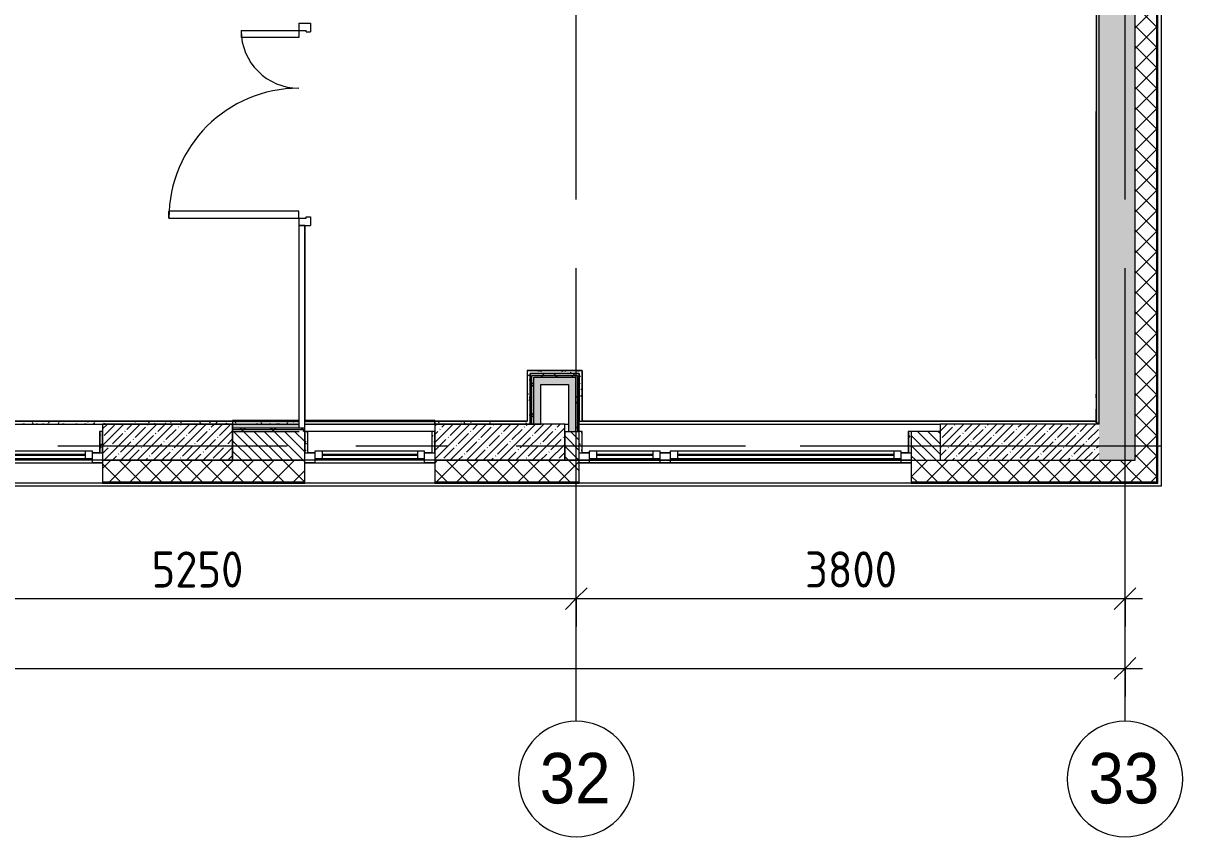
# Model space of a CAD drawing. Header units: millimetres. Extents: x 81459 to 274965, y -8553 to 29000.
# Drawn here: x 117380 to 125410, y -2706 to 2925 of the extents above; entities that cross this region are included whole.
import ezdxf

# ---------------------------------------------------------------- set-up
doc = ezdxf.new("R2010")
doc.units = ezdxf.units.MM
doc.linetypes.add('Осевая', pattern=[3175, 635, -476.25, 1587.5, -476.25])
for name, color, linetype, lineweight in [('A-ANNO-DIMS', 7, 'Continuous', 9), ('A-ANNO-DIMS-100', 7, 'Continuous', 9), ('A-GLAZ', 7, 'Continuous', 9), ('A-GLAZ-1', 7, 'Continuous', 13), ('A-WALL', 7, 'Continuous', 9), ('I-WALL', 7, 'Continuous', 9), ('S-COLS', 7, 'Continuous', 9), ('Оси', 7, 'Continuous', 9), ('Оси-1', 7, 'Continuous', 20), ('Оси-2', 7, 'Осевая', 9)]:
    doc.layers.add(name, color=color, linetype=linetype, lineweight=lineweight)
for name, color, linetype, lineweight, true_color in [('A-DOOR-1', 1, 'Continuous', 9, 0xff0000), ('A-DOOR-2', 1, 'Continuous', 13, 0xff0000), ('A-DOOR-FRAM-1', 1, 'Continuous', 13, 0xff0000), ('A-WALL-1', 7, 'Continuous', 9, 0x3c3c3c), ('A-WALL-FNSH-1', 7, 'Continuous', 9, 0x3c3c3c)]:
    doc.layers.add(name, color=color, linetype=linetype, lineweight=lineweight, true_color=true_color)
doc.styles.add('Arial', font='arial.ttf', dxfattribs={"width": 0.9, "height": 350})
doc.styles.add('ISOCPEUR', font='isocpeur.ttf', dxfattribs={"width": 0.9, "height": 250})
doc.dimstyles.new('ISO-2_5_0_9К_БОЛЬШОЙ', dxfattribs={"dimscale": 304.8, "dimtxt": 248.995294, "dimasz": 0.492126, "dimexe": 0.393701, "dimexo": 0.984252, "dimgap": 0, "dimtad": 1, "dimdec": 0, "dimrnd": 10, "dimzin": 0, "dimdsep": 46, "dimtxsty": 'ISOCPEUR', "dimblk1": 'OBLIQUE', "dimblk2": 'OBLIQUE', "dimsah": 1, "dimcen": 0.09, "dimdle": 0.393701, "dimazin": 0, "dimtfac": 1, "dimtdec": 4, "dimtix": 1, "dimtmove": 0, "dimatfit": 3, "dimfxl": 1, "dimtvp": 1, "dimtolj": 1, "dimtzin": 0, "dimarcsym": 2})
pattern_1 = [(45, (0, 0), (-70.71068, 70.71068), []), (135, (0, 0), (-70.71068, -70.71068), [])]
pattern_2 = [(45, (0, 0), (-57.024626, 57.024626), []), (45, (57.025, 0), (-57.024626, 57.024626), [100.806, -20.161, 3.353, -16.808])]
pattern_3 = [(0, (0, 0), (121.92, 30.48), [10.058, -81.382, 10.058, -81.382, -487.68]), (0, (0, 0), (121.92, 30.48), [-182.88, 10.058, -172.822, 10.058, -81.382, -213.36]), (0, (0, 0), (121.92, 30.48), [-457.2, 10.058, -50.902, 10.058, -142.342]), (120, (45.72, 15.24), (-87.356454, 90.345817), [10.058, -81.382, 10.058, -81.382, -487.68]), (120, (45.72, 15.24), (-87.356454, 90.345817), [-182.88, 10.058, -172.822, 10.058, -81.382, -213.36]), (120, (45.72, 15.24), (-87.356454, 90.345817), [-457.2, 10.058, -50.902, 10.058, -142.342]), (240, (60.96, 76.2), (-34.563546, -120.825817), [10.058, -81.382, 10.058, -81.382, -487.68]), (240, (60.96, 76.2), (-34.563546, -120.825817), [-182.88, 10.058, -172.822, 10.058, -81.382, -213.36]), (240, (60.96, 76.2), (-34.563546, -120.825817), [-457.2, 10.058, -50.902, 10.058, -142.342])]
pattern_4 = [(45, (0, 0), (-106.06602, 106.06602), []), (135, (0, 0), (-106.06602, -106.06602), [])]

# ---------------------------------------------------------------- blocks, each defined once
blk = doc.blocks.new('120_Окно_СКБ_1Ст - 120_Окно_СКБ_1Ст 900х2500_h_ с форточкой-22876038-План заполнения и маркировки дверных проемов 1 этажа в осях 23_1-33')
at = {"layer": 'A-GLAZ'}
for p, q in [((450, -57), (-450, -57)), ((-430, -127), (-380, -127)), ((-330, -107), (330, -107)), ((330, -117), (-330, -117)), ((380, -127), (430, -127))]:
    blk.add_line(p, q, dxfattribs=at)
at = {"layer": 'A-GLAZ-1'}
for p, q in [((-450, -127), (-450, -57)), ((-450, -57), (-380, -57)), ((-380, -57), (-380, -127)), ((380, -127), (380, -57)), ((380, -57), (450, -57)), ((450, -57), (450, -127)), ((-380, -127), (-450, -127)), ((380, -87), (-380, -87)), ((-380, -87), (-380, -137)), ((-380, -137), (380, -137)), ((-330, -137), (-330, -87)), ((330, -137), (330, -87)), ((380, -137), (380, -87)), ((450, -127), (380, -127))]:
    blk.add_line(p, q, dxfattribs=at)
blk = doc.blocks.new('120_Окно_СКБ_2Ст_Фрамуга сверху - 120_Окно_СКБ_2Ст_2300х2500_h_ ДОО-V1-План заполнения и маркировки дверных проемов 1 этажа в осях 23_1-33')
at = {"layer": 'A-GLAZ'}
for p, q in [((1150, -57), (-1150, -57)), ((-1080, -57), (1080, -57)), ((-1130, -127), (-1080, -127)), ((-1030, -107), (470, -107)), ((470, -117), (-1030, -117)), ((520, -127), (589.6, -127)), ((520, -127), (589.6, -127)), ((640, -107), (1030, -107)), ((1030, -117), (640, -117)), ((1080, -127), (1130, -127))]:
    blk.add_line(p, q, dxfattribs=at)
at = {"layer": 'A-GLAZ-1'}
for p, q in [((-1150, -127), (-1150, -57)), ((-1150, -57), (-1080, -57)), ((-1080, -57), (-1080, -127)), ((520, -127), (520, -57)), ((520, -57), (590, -57)), ((590, -57), (590, -127)), ((1080, -127), (1080, -57)), ((1080, -57), (1150, -57)), ((1150, -57), (1150, -127)), ((-1080, -127), (-1150, -127)), ((520, -87), (-1080, -87)), ((-1080, -87), (-1080, -137)), ((-1080, -137), (520, -137)), ((-1030, -137), (-1030, -87)), ((470, -137), (470, -87)), ((520, -137), (520, -87)), ((590, -127), (520, -127)), ((1080, -87), (590, -87)), ((590, -87), (590, -137)), ((590, -137), (1080, -137)), ((640, -137), (640, -87)), ((1030, -137), (1030, -87)), ((1080, -137), (1080, -87)), ((1150, -127), (1080, -127))]:
    blk.add_line(p, q, dxfattribs=at)
blk = doc.blocks.new('120_Окно_СКБ_1Ст - 120_Окно_СКБ_1Ст 900х2500_h_ с форточкой-V2-План заполнения и маркировки дверных проемов 1 этажа в осях 23_1-33')
at = {"layer": 'A-GLAZ'}
for p, q in [((450, -57), (-450, -57)), ((-430, -127), (-380, -127)), ((-330, -107), (330, -107)), ((330, -117), (-330, -117)), ((380, -127), (430, -127))]:
    blk.add_line(p, q, dxfattribs=at)
at = {"layer": 'A-GLAZ-1'}
for p, q in [((-450, -127), (-450, -57)), ((-450, -57), (-380, -57)), ((-380, -57), (-380, -127)), ((380, -127), (380, -57)), ((380, -57), (450, -57)), ((450, -57), (450, -127)), ((-380, -127), (-450, -127)), ((380, -87), (-380, -87)), ((-380, -87), (-380, -137)), ((-380, -137), (380, -137)), ((-330, -137), (-330, -87)), ((330, -137), (330, -87)), ((380, -137), (380, -87)), ((450, -127), (380, -127))]:
    blk.add_line(p, q, dxfattribs=at)
blk = doc.blocks.new('110_Дверь_СКБ_2Ст - Д-5_п__в составе перегородки _не входит в спец__-32680960-План заполнения и маркировки дверных проемов 1 этажа в осях 23_1-33')
at = {"layer": 'A-DOOR-1'}
for centre, radius, start, end in [((-637.5, 0.5), 900, 0, 90), ((662.5, 0.5), 400, 90, 180)]:
    blk.add_arc(centre, radius, start, end, dxfattribs=at)
at = {"layer": 'A-DOOR-2'}
for p, q in [((-637.5, 900.5), (-587.5, 900.5)), ((-637.5, 900.5), (-637.5, 0.5)), ((-587.5, 0.5), (-587.5, 900.5)), ((662.5, 400.5), (612.5, 400.5)), ((612.5, 0.5), (612.5, 400.5)), ((662.5, 400.5), (662.5, 0.5)), ((-637.5, 0.5), (-587.5, 0.5)), ((662.5, 0.5), (612.5, 0.5))]:
    blk.add_line(p, q, dxfattribs=at)
at = {"layer": 'A-DOOR-FRAM-1'}
for p, q in [((-637.5, 0.5), (-687.5, 0.5)), ((-687.5, 0.5), (-687.5, -79.5)), ((-637.5, 0.5), (-637.5, -49.5)), ((712.5, 0.5), (662.5, 0.5)), ((662.5, 0.5), (662.5, -49.5)), ((712.5, 0.5), (712.5, -79.5)), ((-627.5, -79.5), (-687.5, -79.5)), ((-637.5, -49.5), (-627.5, -49.5)), ((-627.5, -49.5), (-627.5, -79.5)), ((652.5, -49.5), (662.5, -49.5)), ((652.5, -49.5), (652.5, -79.5)), ((712.5, -79.5), (652.5, -79.5))]:
    blk.add_line(p, q, dxfattribs=at)
blk = doc.blocks.new('Ось сетки - D8-29747960-План заполнения и маркировки дверных проемов 1 этажа в осях 23_1-33')
at = {"layer": 'Оси-1'}
for start, end in [(360, 180), (180, 360)]:
    blk.add_arc((0, 0), 4, start, end, dxfattribs=at)
blk = doc.blocks.new('DIMBLOCK11-План заполнения и маркировки дверных проемов 1 этажа в осях 23_1-33')
at = {"layer": 'A-ANNO-DIMS-100'}
for p, q in [((115960, -1251.6), (115960, -937.7)), ((121210, -1251.6), (121210, -937.7)), ((115960, -1057.7), (121210, -1057.7)), ((115960, -1057.7), (115960, -1251.6)), ((121210, -1057.7), (121210, -1251.6))]:
    blk.add_line(p, q, dxfattribs=at)
at = {"layer": 'A-ANNO-DIMS-100', "lineweight": 20}
for p, q in [((115960, -1057.7), (116035, -982.7)), ((121210, -1057.7), (121285, -982.7)), ((115960, -1057.7), (115885, -1132.7)), ((121210, -1057.7), (121135, -1132.7))]:
    blk.add_line(p, q, dxfattribs=at)
at = {"layer": 'A-ANNO-DIMS-100', "color": 0, "insert": (118269, -731), "char_height": 250, "width": 758.478, "attachment_point": 1, "line_spacing_factor": 1.149209, "style": 'ISOCPEUR'}
blk.add_mtext('5250', dxfattribs=at)
blk = doc.blocks.new('_Oblique')
at = {"color": 0, "linetype": 'ByBlock', "lineweight": -2}
blk.add_line((-0.5, -0.5), (0.5, 0.5), dxfattribs=at)
blk = doc.blocks.new('DIMBLOCK12-План заполнения и маркировки дверных проемов 1 этажа в осях 23_1-33')
at = {"layer": 'A-ANNO-DIMS-100'}
for p, q in [((121210, -1251.6), (121210, -937.7)), ((125010, -1251.6), (125010, -937.7)), ((121210, -1057.7), (125130, -1057.7)), ((121210, -1057.7), (121210, -1251.6)), ((125010, -1057.7), (125010, -1251.6))]:
    blk.add_line(p, q, dxfattribs=at)
at = {"layer": 'A-ANNO-DIMS-100', "lineweight": 20}
for p, q in [((121210, -1057.7), (121285, -982.7)), ((125010, -1057.7), (125085, -982.7)), ((121210, -1057.7), (121135, -1132.7)), ((125010, -1057.7), (124935, -1132.7))]:
    blk.add_line(p, q, dxfattribs=at)
at = {"layer": 'A-ANNO-DIMS-100', "color": 0, "insert": (122794, -731), "char_height": 250, "width": 758.478, "attachment_point": 1, "line_spacing_factor": 1.149209, "style": 'ISOCPEUR'}
blk.add_mtext('3800', dxfattribs=at)
blk = doc.blocks.new('DIMBLOCK26-План заполнения и маркировки дверных проемов 1 этажа в осях 23_1-33')
at = {"layer": 'A-ANNO-DIMS-100'}
for p, q in [((84560, -1734.5), (84560, -1420.6)), ((125010, -1734.5), (125010, -1420.6)), ((84440, -1540.6), (125130, -1540.6)), ((84560, -1540.6), (84560, -1734.5)), ((125010, -1540.6), (125010, -1734.5))]:
    blk.add_line(p, q, dxfattribs=at)
at = {"layer": 'A-ANNO-DIMS-100', "lineweight": 20}
for p, q in [((84560, -1540.6), (84635, -1465.6)), ((125010, -1540.6), (125085, -1465.6)), ((84560, -1540.6), (84485, -1615.6)), ((125010, -1540.6), (124935, -1615.6))]:
    blk.add_line(p, q, dxfattribs=at)
at = {"layer": 'A-ANNO-DIMS-100', "color": 0, "insert": (104366, -1214), "char_height": 250, "width": 1005.558, "attachment_point": 1, "line_spacing_factor": 1.149209, "style": 'ISOCPEUR'}
blk.add_mtext('40450', dxfattribs=at)

msp = doc.modelspace()

# ---------------------------------------------------------------- hatches: boundary and pattern name
at = {"layer": 'A-WALL'}
h = msp.add_hatch(dxfattribs=at)
h.set_pattern_fill('FP_5', color=256, style=0, pattern_type=2)
h.set_pattern_definition(pattern_1)
h.paths.add_polyline_path([(125080, -250), (125230, -250), (125230, 7700), (125080, 7700), (125080, -100)])
h.paths.add_polyline_path([(125230, 8900), (125230, 10820), (125080, 10820), (125080, 8900)])
h.paths.add_polyline_path([(125080, 13120), (125230, 13120), (125230, 13670), (125080, 13670)])
h.paths.add_polyline_path([(125080, 15220), (125230, 15220), (125230, 21550), (125080, 21550), (125080, 17271)])
h = msp.add_hatch(dxfattribs=at)
h.set_pattern_fill('FP_1', color=256, style=0, pattern_type=2)
h.set_pattern_definition([(135, (0, 0), (-35.35534, -35.35534), [])])
h.paths.add_polyline_path([(123730, -100), (123730, 100), (123530, 100), (123530, -100)])
h.paths.add_polyline_path([(121230, -100), (121230, 100), (121130, 100), (121130, -100)])
h.paths.add_polyline_path([(119131.8, -100), (119330, -100), (119330, 100), (118830, 100), (118830, -100)])
h.paths.add_polyline_path([(117030, -100), (117030, 100), (115980, 100), (115980, -100), (116473.3, -100)])
h.paths.add_polyline_path([(113680, -100), (113680, 100), (113430, 100), (113430, -100)])
h.paths.add_polyline_path([(110730, -100), (111630, -100), (111630, 100), (110730, 100)])
h.paths.add_polyline_path([(109670, -100), (109830, -100), (109830, 100), (109480, 100), (109480, -100), (109655, -100)])
h.paths.add_polyline_path([(106230, -100), (106230, 100), (105180, 100), (105180, -100), (105839.1, -100)])
h.paths.add_polyline_path([(102880, -100), (102880, 100), (102630, 100), (102630, -100)])
h.paths.add_polyline_path([(101730, -100), (101730, 100), (100830, 100), (100830, -100)])
h.paths.add_polyline_path([(98105, -100), (98105, 100), (97105, 100), (97105, -100), (97863.5, -100)])
h.paths.add_polyline_path([(94530, -100), (94780, -100), (94780, 100), (94530, 100), (94530, 56.5)])
h.paths.add_polyline_path([(92546.4, -100), (92730, -100), (92730, 100), (91930, 100), (91930, -100)])
h = msp.add_hatch(dxfattribs=at)
h.set_pattern_fill('FP_5', color=256, style=0, pattern_type=2)
h.set_pattern_definition(pattern_1)
h.paths.add_polyline_path([(125080, -250), (125080, -100), (123530, -100), (123530, -250)])
h.paths.add_polyline_path([(121230, -250), (121230, -100), (120230, -100), (120230, -250), (120461.1, -250)])
h.paths.add_polyline_path([(119131.8, -250), (119330, -250), (119330, -100), (117930, -100), (117930, -250)])
h.paths.add_polyline_path([(117030, -250), (117030, -100), (115980, -100), (115980, -250), (116473.3, -250)])
h.paths.add_polyline_path([(113150.1, -250), (113680, -250), (113680, -100), (112530, -100), (112530, -250)])
h.paths.add_polyline_path([(109494.6, -250), (109830, -250), (109830, -100), (109480, -100), (109480, -250)])
h.paths.add_polyline_path([(111156.2, -250), (111630, -250), (111630, -100), (110730, -100), (110730, -250)])
h.paths.add_polyline_path([(107130, -250), (108030, -250), (108030, -100), (107130, -100)])
h.paths.add_polyline_path([(105839.1, -250), (106230, -250), (106230, -100), (105180, -100), (105180, -250)])
h.paths.add_polyline_path([(102630, -250), (102880, -250), (102880, -100), (100830, -100), (100830, -250), (101851.3, -250)])
h.paths.add_polyline_path([(99930, -250), (99930, -100), (99030, -100), (99030, -250), (99192.8, -250)])
h.paths.add_polyline_path([(97863.5, -250), (98130, -250), (98130, -100), (97080, -100), (97080, -250)])
h.paths.add_polyline_path([(94780, -250), (94780, -100), (93630, -100), (93630, -250), (94530, -250)])
h.paths.add_polyline_path([(91930, -250), (92730, -250), (92730, -100), (91930, -100)])
h.paths.add_polyline_path([(91030, -250), (91030, -100), (89210, -100), (89210, -250), (89887.9, -250)])
at = {"layer": 'I-WALL'}
h = msp.add_hatch(dxfattribs=at)
h.set_pattern_fill('FP_31', color=256, style=0, pattern_type=2)
h.set_pattern_definition(pattern_3)
h.paths.add_polyline_path([(124830, 160), (124830, 7700), (124810, 7700), (124810, 160)])
h.paths.add_polyline_path([(124830, 8900), (124830, 9980), (124810, 9980), (124810, 8900)])
h = msp.add_hatch(dxfattribs=at)
h.set_pattern_fill('FP_2', color=256, style=0, pattern_type=2)
h.set_pattern_definition(pattern_2)
h.paths.add_polyline_path([(125080, -100), (125080, 7700), (125028, 7700), (125028, 7720), (124830, 7720), (124830, -100)])
h = msp.add_hatch(dxfattribs=at)
h.set_pattern_fill('FP_31', color=256, style=0, pattern_type=2)
h.set_pattern_definition(pattern_3)
h.paths.add_polyline_path([(120870, 170), (120890, 170), (120890, 520), (120870, 520), (120870, 219.7)])
h = msp.add_hatch(dxfattribs=at)
h.set_pattern_fill('FP_31', color=256, style=0, pattern_type=2)
h.set_pattern_definition(pattern_3)
h.paths.add_polyline_path([(121230, 500), (121250, 500), (121250, 520), (120890, 520), (120890, 500)])
h = msp.add_hatch(dxfattribs=at)
h.set_pattern_fill('FP_32', color=256, style=0, pattern_type=2)
h.set_pattern_definition(pattern_4)
h.paths.add_polyline_path([(121217.5, 487.5), (121217.5, 500), (120890, 500), (120890, 487.5), (121205, 487.5)])
h = msp.add_hatch(dxfattribs=at)
h.set_pattern_fill('FP_32', color=256, style=0, pattern_type=2)
h.set_pattern_definition(pattern_4)
h.paths.add_polyline_path([(120902.5, 150), (120902.5, 487.5), (120890, 487.5), (120890, 150)])
h = msp.add_hatch(dxfattribs=at)
h.set_pattern_fill('FP_32', color=256, style=0, pattern_type=2)
h.set_pattern_definition(pattern_4)
h.paths.add_polyline_path([(121205, 475), (121205, 487.5), (120902.5, 487.5), (120902.5, 475), (121155, 475)])
h = msp.add_hatch(dxfattribs=at)
h.set_pattern_fill('FP_32', color=256, style=0, pattern_type=2)
h.set_pattern_definition(pattern_4)
h.paths.add_polyline_path([(121205, 100), (121217.5, 100), (121217.5, 487.5), (121205, 487.5), (121205, 219.7)])
h = msp.add_hatch(dxfattribs=at)
h.set_pattern_fill('FP_32', color=256, style=0, pattern_type=2)
h.set_pattern_definition(pattern_4)
h.paths.add_polyline_path([(121230, 100), (121230, 500), (121217.5, 500), (121217.5, 100)])
h = msp.add_hatch(dxfattribs=at)
h.set_pattern_fill('FP_31', color=256, style=0, pattern_type=2)
h.set_pattern_definition(pattern_3)
h.paths.add_polyline_path([(121230, 170), (121250, 171), (121250, 500), (121230, 500), (121230, 171)])
h = msp.add_hatch(dxfattribs=at)
h.set_pattern_fill('FP_32', color=256, style=0, pattern_type=2)
h.set_pattern_definition(pattern_4)
h.paths.add_polyline_path([(120902.5, 150), (120915, 150), (120915, 475), (120902.5, 475), (120902.5, 219.7)])
for points in [[(121155, 425), (121155, 475), (120915, 475), (120915, 425), (120965, 425)], [(120965, 150), (120965, 425), (120915, 425), (120915, 150)], [(121155, 100), (121205, 100), (121205, 475), (121155, 475), (121155, 219.7)]]:
    msp.add_hatch(color=256, dxfattribs=at).paths.add_polyline_path(points)
h = msp.add_hatch(dxfattribs=at)
h.set_pattern_fill('FP_31', color=256, style=0, pattern_type=2)
h.set_pattern_definition(pattern_3)
h.paths.add_polyline_path([(119290, 150), (119290, 170), (116430, 170), (116430, 150), (119131.8, 150)])
h = msp.add_hatch(color=256, dxfattribs=at)
h.paths.add_polyline_path([(119131.8, 125), (119290, 125), (119290, 175), (118830, 175), (118830, 125)])
h.paths.add_polyline_path([(119796.5, 150), (120230, 150), (120230, 175), (119330, 175), (119330, 150)])
h = msp.add_hatch(dxfattribs=at)
h.set_pattern_fill('FP_31', color=256, style=0, pattern_type=2)
h.set_pattern_definition(pattern_3)
h.paths.add_polyline_path([(120890, 150), (120890, 170), (120230, 170), (120230, 150), (120461.1, 150)])
h = msp.add_hatch(dxfattribs=at)
h.set_pattern_fill('FP_31', color=256, style=0, pattern_type=2)
h.set_pattern_definition(pattern_3)
h.paths.add_polyline_path([(117930, -48), (117930, 100), (117910, 100), (117910, -48)])
h = msp.add_hatch(dxfattribs=at)
h.set_pattern_fill('FP_32', color=256, style=0, pattern_type=2)
h.set_pattern_definition(pattern_4)
h.paths.add_polyline_path([(119330, 112.5), (119330, 125), (118830, 125), (118830, 112.5), (119290, 112.5)])
h = msp.add_hatch(dxfattribs=at)
h.set_pattern_fill('FP_32', color=256, style=0, pattern_type=2)
h.set_pattern_definition(pattern_4)
h.paths.add_polyline_path([(118830, 100), (119330, 100), (119330, 112.5), (118830, 112.5)])
h = msp.add_hatch(dxfattribs=at)
h.set_pattern_fill('FP_31', color=256, style=0, pattern_type=2)
h.set_pattern_definition(pattern_3)
h.paths.add_polyline_path([(119350, -48), (119350, 100), (119330, 100), (119330, -48)])
h = msp.add_hatch(dxfattribs=at)
h.set_pattern_fill('FP_31', color=256, style=0, pattern_type=2)
h.set_pattern_definition(pattern_3)
h.paths.add_polyline_path([(120230, -48), (120230, 100), (120210, 100), (120210, -48)])
h = msp.add_hatch(dxfattribs=at)
h.set_pattern_fill('FP_31', color=256, style=0, pattern_type=2)
h.set_pattern_definition(pattern_3)
h.paths.add_polyline_path([(121250, -48), (121250, 100), (121230, 100), (121230, -48)])
h = msp.add_hatch(dxfattribs=at)
h.set_pattern_fill('FP_31', color=256, style=0, pattern_type=2)
h.set_pattern_definition(pattern_3)
h.paths.add_polyline_path([(123530, -48), (123530, 100), (123510, 100), (123510, -48)])
h = msp.add_hatch(dxfattribs=at)
h.set_pattern_fill('FP_2', color=256, style=0, pattern_type=2)
h.set_pattern_definition(pattern_2)
h.paths.add_polyline_path([(123730, -100), (124830, -100), (124830, 150), (123730, 150), (123730, 100)])
at = {"layer": 'S-COLS'}
h = msp.add_hatch(dxfattribs=at)
h.set_pattern_fill('FP_2', color=256, style=0, pattern_type=2)
h.set_pattern_definition(pattern_2)
h.paths.add_polyline_path([(117930, -100), (118830, -100), (118830, 150), (117930, 150)])
h = msp.add_hatch(dxfattribs=at)
h.set_pattern_fill('FP_2', color=256, style=0, pattern_type=2)
h.set_pattern_definition(pattern_2)
h.paths.add_polyline_path([(120461.1, -100), (121130, -100), (121130, 150), (120230, 150), (120230, -100)])

# ---------------------------------------------------------------- linework, layer by layer
at = {"layer": 'A-WALL'}
for p, q in [((125260, 11722), (125260, -280)), ((124830, 150), (124830, 7720)), ((125230, -250), (125230, 7700)), ((125233, -253), (125233, 7700)), ((119290, 125), (119290, 1525)), ((119330, 1525), (119330, 170)), ((120902.5, 487.5), (121217.5, 487.5)), ((120902.5, 150), (120902.5, 487.5)), ((121217.5, 487.5), (121217.5, 100)), ((120915, 475), (121205, 475)), ((120915, 150), (120915, 475)), ((121205, 475), (121205, 100)), ((118830, 125), (119330, 125)), ((118830, 112.5), (119330, 112.5)), ((118830, 100), (118830, 100)), ((118830, 100), (118830, -100)), ((118830, 100), (119290, 100)), ((121130, 100), (121130, -100)), ((123730, 150), (123730, -100)), ((118830, -100), (119330, -100)), ((121130, -100), (121230, -100)), ((121230, -100), (123530, -100)), ((123530, -100), (124830, -100)), ((125260, -280), (109480, -280)), ((117930, -258), (117030, -258)), ((117930, -250), (119330, -250)), ((117930, -253), (119330, -253)), ((120230, -258), (119330, -258)), ((120230, -250), (121230, -250)), ((120230, -253), (121230, -253)), ((123530, -258), (121230, -258)), ((123530, -250), (125230, -250)), ((123530, -253), (125233, -253))]:
    msp.add_line(p, q, dxfattribs=at)
at = {"layer": 'A-WALL-1'}
for p, q in [((125080, -100), (125080, 7700)), ((124810, 7262.3), (124810, 160)), ((119330, 1525), (119290, 1525)), ((120870, 520), (120870, 170)), ((121250, 520), (120870, 520)), ((121230, 500), (120890, 500)), ((120890, 500), (120890, 150)), ((120890, 150), (120890, 500)), ((120890, 500), (121230, 500)), ((121230, -250), (121230, 500)), ((121230, 500), (121230, 171)), ((120965, 425), (121155, 425)), ((120965, 150), (120965, 425)), ((121155, 425), (121155, 100)), ((119290, 170), (116430, 170)), ((119290, 175), (118830, 175)), ((118830, 175), (118830, 100)), ((120230, 175), (119330, 175)), ((119330, 100), (119330, 170)), ((120230, 150), (120230, 175)), ((120230, 170), (120230, 150)), ((121230, 170), (121250, 170)), ((121250, 170), (121250, 171)), ((116430, 150), (119290, 150)), ((117910, 100), (117910, -48)), ((117930, 100), (117910, 100)), ((117930, -48), (117930, 100)), ((119330, 150), (120230, 150)), ((119330, -250), (119330, 100)), ((119330, 100), (119330, -48)), ((119350, 100), (119330, 100)), ((119350, -48), (119350, 100)), ((120210, 100), (120210, -48)), ((120230, 100), (120210, 100)), ((120230, 150), (120890, 150)), ((120230, -48), (120230, 100)), ((120890, 150), (120965, 150)), ((121130, 100), (121230, 100)), ((121250, 100), (121230, 100)), ((121250, -48), (121250, 100)), ((123510, 100), (123510, -48)), ((123530, 100), (123510, 100)), ((123730, 100), (123530, 100)), ((123530, 100), (123530, -250)), ((124830, 150), (123730, 150)), ((124810, 160), (124830, 160)), ((117910, -48), (117930, -48)), ((119330, -48), (119350, -48)), ((120210, -48), (120230, -48)), ((121230, -48), (121250, -48)), ((123510, -48), (123530, -48)), ((121230, -100), (117030, -100)), ((117930, -100), (117930, -250)), ((120230, -100), (120230, -250)), ((123530, -100), (125080, -100))]:
    msp.add_line(p, q, dxfattribs=at)
at = {"layer": 'A-WALL-FNSH-1'}
for p, q in [((125238, -258), (125238, 7700)), ((124810, 2874.1), (124809, 2874.1)), ((124809, 2874.1), (124809, 2873)), ((124809, 2873), (124810, 2873)), ((124810, 2772.7), (124809, 2772.7)), ((124809, 2772.7), (124809, 2771.6)), ((124809, 2771.6), (124810, 2771.6)), ((124810, 1923.3), (124809, 1923.3)), ((124809, 1850), (124809, 1448.9)), ((119290, 1525), (119289, 1525)), ((119289, 1525), (119289, 171)), ((119331, 1525), (119330, 1525)), ((119331, 171), (119331, 1525)), ((124809, 1382.7), (124810, 1382.7)), ((124810, 599.2), (124809, 599.2)), ((124809, 599.2), (124809, 342)), ((120869, 521), (120869, 171)), ((121251, 521), (120869, 521)), ((121250, 520), (121250, 171)), ((121251, 171), (121251, 521)), ((124810, 366.3), (124809, 366.3)), ((124809, 356.3), (124810, 356.3)), ((124809, 342), (124810, 342)), ((124810, 332), (124809, 332)), ((124809, 332), (124809, 253.6)), ((124809, 253.6), (124810, 253.6)), ((116430, 170), (119290, 170)), ((119289, 171), (116431, 171)), ((119330, 170), (120870, 170)), ((120869, 171), (119331, 171)), ((121250, 170), (124809, 170)), ((124809, 171), (121251, 171)), ((117909, 100), (117909, -48)), ((117910, 100), (117909, 100)), ((119351, 100), (119350, 100)), ((119351, -48), (119351, 100)), ((120209, 100), (120209, -48)), ((120210, 100), (120209, 100)), ((121251, 100), (121250, 100)), ((121251, -48), (121251, 100)), ((123509, 100), (123509, -48)), ((123510, 100), (123509, 100)), ((117909, -48), (117910, -48)), ((119350, -48), (119351, -48)), ((120209, -48), (120210, -48)), ((121250, -48), (121251, -48)), ((123509, -48), (123510, -48)), ((117930, -250), (117930, -258)), ((117930, -258), (119330, -258)), ((119330, -258), (119330, -250)), ((120230, -250), (120230, -258)), ((120230, -258), (121230, -258)), ((121230, -258), (121230, -250)), ((123530, -250), (123530, -258)), ((123530, -258), (125238, -258))]:
    msp.add_line(p, q, dxfattribs=at)
at = {"layer": 'I-WALL'}
for p, q in [((124809, 2873.6), (124810, 2873.6)), ((124809, 2772.2), (124810, 2772.2)), ((124809, 2313.2), (124810, 2313.2)), ((124809, 1850), (124809, 2313.2)), ((124809, 2038.8), (124810, 2038.8)), ((124809, 2028.2), (124810, 2028.2)), ((124809, 1899.5), (124810, 1899.5)), ((124810, 1652.2), (124809, 1652.2)), ((124809, 992.8), (124809, 1448.9)), ((124809, 1399.5), (124810, 1399.5)), ((124809, 1342.4), (124810, 1342.4)), ((124809, 1258.8), (124810, 1258.8)), ((124809, 992.8), (124810, 992.8)), ((124809, 989.1), (124810, 989.1)), ((124809, 599.2), (124809, 989.1)), ((124809, 160), (124809, 253.6)), ((120210, 100), (119350, 100)), ((121130, 150), (121155, 150)), ((121230, 150), (123730, 150)), ((124809, 160), (124810, 160)), ((117930, -100), (117030, -100)), ((120230, -100), (119330, -100)), ((123530, -100), (121230, -100))]:
    msp.add_line(p, q, dxfattribs=at)
for points, knots in [([(124809, 2028.2), (124809, 1855.9), (124809, 1815.5), (124809, 1608.1), (124809, 1342.4), (124809, 1342.4)], [-5.726484, -5.726484, -5.726484, -5.726484, -4.17647, -2.110488, 0, 0, 0, 0]), ([(124809, 1342.4), (124809, 1342.4), (124809, 1608.1), (124809, 1815.5), (124809, 1855.9), (124809, 2028.2)], [0, 0, 0, 0, 2.110488, 4.17647, 5.726484, 5.726484, 5.726484, 5.726484]), ([(124809, 366.3), (124809, 359), (124809, 350.7), (124809, 343.1), (124809, 342)], [1.1427281, 1.1427281, 1.1427281, 1.1427281, 1.25295, 1.272376, 1.272376, 1.272376, 1.272376]), ([(124809, 332), (124809, 333.1), (124809, 340.7), (124809, 349), (124809, 356.3)], [-1.272376, -1.272376, -1.272376, -1.272376, -1.25295, -1.1427281, -1.1427281, -1.1427281, -1.1427281])]:
    msp.add_open_spline(points, degree=3, knots=knots, dxfattribs=at)
at = {"layer": 'S-COLS'}
for p, q in [((118830, 150), (117930, 150)), ((117930, 150), (117930, -100)), ((118830, 100), (118830, 150)), ((118830, -100), (118830, 100)), ((121130, 150), (120230, 150)), ((120230, 150), (120230, -100)), ((121130, 100), (121130, 150)), ((121130, -100), (121130, 100)), ((117930, -100), (118830, -100)), ((120230, -100), (121130, -100))]:
    msp.add_line(p, q, dxfattribs=at)
at = {"layer": 'Оси'}
for p, q in [((121210, -1906.3), (121210, 593.7)), ((125010, -1906.3), (125010, 593.7)), ((122760, 0), (125260, 0))]:
    msp.add_line(p, q, dxfattribs=at)
at = {"layer": 'Оси-2'}
for p, q in [((121210, 593.7), (121210, 19415.1)), ((125010, 593.7), (125010, 19415.1)), ((84758.6, 0), (122760, 0))]:
    msp.add_line(p, q, dxfattribs=at)

# ---------------------------------------------------------------- block references
at = {"layer": 'A-DOOR-1', "rotation": 90}
msp.add_blockref('110_Дверь_СКБ_2Ст - Д-5_п__в составе перегородки _не входит в спец__-32680960-План заполнения и маркировки дверных проемов 1 этажа в осях 23_1-33', (119289.5, 2212.5), dxfattribs=at)
at = {"layer": 'A-GLAZ', "rotation": 180}
for name, p in [('120_Окно_СКБ_1Ст - 120_Окно_СКБ_1Ст 900х2500_h_ с форточкой-22876038-План заполнения и маркировки дверных проемов 1 этажа в осях 23_1-33', (117480, -175)), ('120_Окно_СКБ_1Ст - 120_Окно_СКБ_1Ст 900х2500_h_ с форточкой-V2-План заполнения и маркировки дверных проемов 1 этажа в осях 23_1-33', (119780, -175)), ('120_Окно_СКБ_2Ст_Фрамуга сверху - 120_Окно_СКБ_2Ст_2300х2500_h_ ДОО-V1-План заполнения и маркировки дверных проемов 1 этажа в осях 23_1-33', (122380, -175))]:
    msp.add_blockref(name, p, dxfattribs=at)
at = {"layer": 'Оси-1', "xscale": 99.99999999999993, "yscale": 99.99999999999993, "zscale": 99.99999999999993}
for p in [(121210, -2306.3), (125010, -2306.3)]:
    msp.add_blockref('Ось сетки - D8-29747960-План заполнения и маркировки дверных проемов 1 этажа в осях 23_1-33', p, dxfattribs=at)

# ---------------------------------------------------------------- texts
at = {"layer": 'Оси', "char_height": 350, "width": 606.076, "attachment_point": 1, "style": 'Arial'}
for s, insert in [('32', (120957.4, -2125.6)), ('33', (124757.4, -2125.6))]:
    msp.add_mtext(s, dxfattribs=dict(at, insert=insert))

# ---------------------------------------------------------------- dimensions: what is measured, and where the dimension line sits
at = {"layer": 'A-ANNO-DIMS'}
for base, p1, p2, override, picture, middle in [((121210, -1057.7), (115960, -951.6), (121210, -951.6), {"dimpost": '<>', "dimfxl": 5250}, 'DIMBLOCK11-План заполнения и маркировки дверных проемов 1 этажа в осях 23_1-33', (118585, -932.7)), ((125010, -1057.7), (121210, -951.6), (125010, -951.6), {"dimpost": '<>', "dimfxl": 3800}, 'DIMBLOCK12-План заполнения и маркировки дверных проемов 1 этажа в осях 23_1-33', (123110, -932.7)), ((125010, -1540.6), (84560, -1434.5), (125010, -1434.5), {"dimpost": '<>', "dimfxl": 40450}, 'DIMBLOCK26-План заполнения и маркировки дверных проемов 1 этажа в осях 23_1-33', (104785, -1415.6))]:
    dim = msp.add_linear_dim(base=base, p1=p1, p2=p2, dimstyle='ISO-2_5_0_9К_БОЛЬШОЙ', override=override, dxfattribs=at)
    dim.commit()
    dim.dimension.update_dxf_attribs({"geometry": picture, "text_midpoint": middle})

doc.saveas('drawing.dxf')
